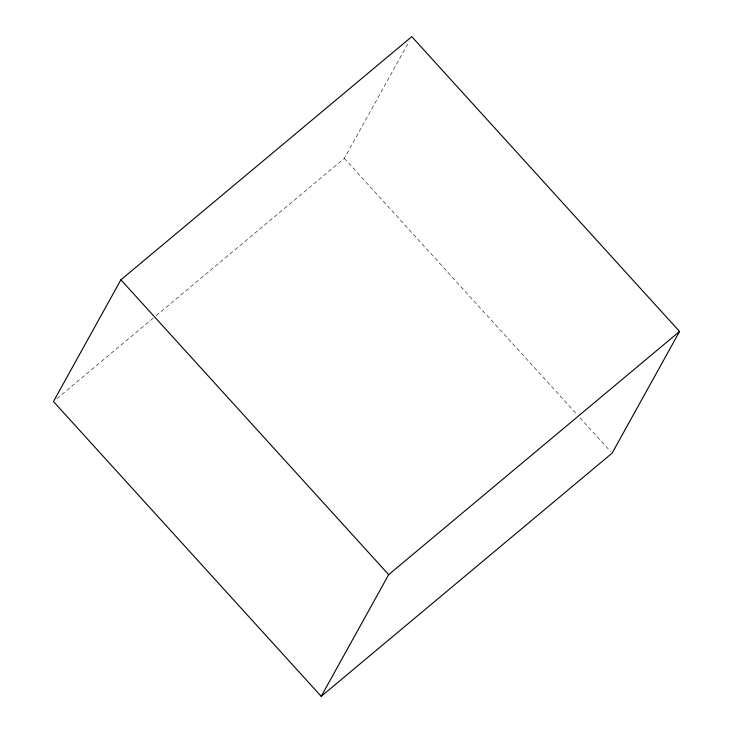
<?xml version="1.0" encoding="UTF-8"?>
<svg xmlns="http://www.w3.org/2000/svg" width="733" height="733" viewBox="0 0 733 733"><rect width="100%" height="100%" fill="white"/><g stroke="black" fill="none" stroke-linecap="round" stroke-linejoin="round"><path stroke-width="0.55" stroke-dasharray="3.67 2.75" d="M156.111 315.703L344.327 158.355L409.188 41.332M56.862 398.67L155.249 316.418M344.327 158.355L576.908 414.429M579.968 417.801L610.571 451.491"/><path stroke-width="1.1" d="M120.899 279.823L53.445 401.528L321.21 696.35L612.101 453.177L679.555 331.472L411.79 36.65L120.899 279.823L388.673 574.645L321.21 696.35M388.673 574.645L679.555 331.472"/></g></svg>
